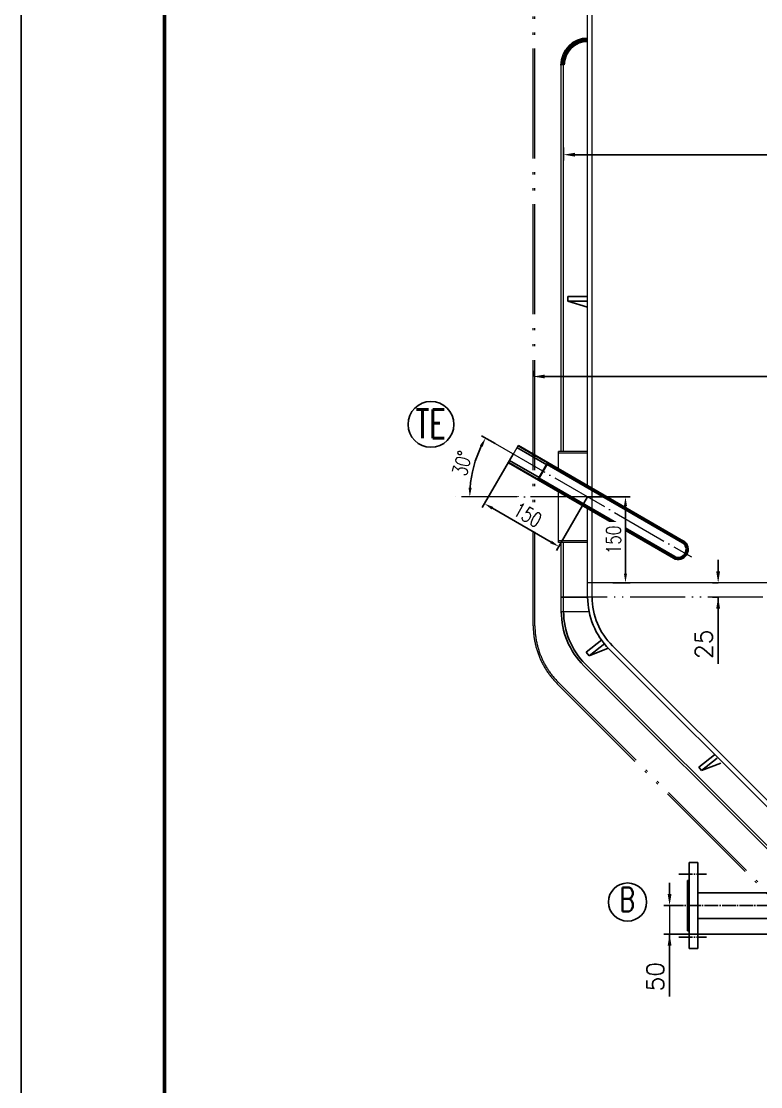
# Model space of a CAD drawing. Extents: x -5195 to 745, y -4429 to 3981.
# Drawn here: x -5195 to -3904, y -1141 to 719 of the extents above; entities that cross this region are included whole.
import ezdxf

# ---------------------------------------------------------------- set-up
doc = ezdxf.new("R2010")
doc.units = 0
doc.header["$MEASUREMENT"] = 0
for name, pattern in [('ACAD_ISO04W100', [30.5, 24, -3, 0.5, -3]), ('ACAD_ISO05W100', [34, 24, -3, 0.5, -3, 0.5, -3]), ('DASH10', [12, 10, -1, 0, -1]), ('DIVIDEX2', [2.5, 1, -0.5, 0, -0.5, 0, -0.5])]:
    doc.linetypes.add(name, pattern=pattern)
doc.layers.get('DEFPOINTS').update_dxf_attribs({"linetype": 'CONTINUOUS'})
for name, color, linetype, lineweight in [('1', 7, 'CONTINUOUS', 40), ('中心线', 3, 'DASH10', 18), ('双点划线', 5, 'DIVIDEX2', 18), ('标注，文字', 5, 'CONTINUOUS', 18), ('细实线', 5, 'CONTINUOUS', 18), ('轮廓线', 7, 'CONTINUOUS', 30)]:
    doc.layers.add(name, color=color, linetype=linetype, lineweight=lineweight)
for name, color, linetype in [('1中心线', 3, 'ACAD_ISO04W100'), ('3轮廓', 7, 'CONTINUOUS'), ('3轮廓、图框', 7, 'CONTINUOUS'), ('4文字标注', 5, 'CONTINUOUS')]:
    doc.layers.add(name, color=color, linetype=linetype)
doc.styles.add('CHINA', font='romans.shx', dxfattribs={"bigfont": 'china.shx'})
doc.styles.add('样式 2', font='ROMANS.shx', dxfattribs={"width": 0.75, "bigfont": 'hmhz.shx'})
doc.dimstyles.new('1-10', dxfattribs={"dimscale": 8, "dimtxt": 3.2, "dimasz": 2, "dimexe": 1, "dimexo": 0, "dimgap": 1, "dimtad": 1, "dimdec": 0, "dimzin": 11, "dimdsep": 46, "dimtxsty": '样式 2', "dimcen": 0, "dimclrd": 256, "dimclre": 256, "dimclrt": 256, "dimadec": 0, "dimazin": 0, "dimtfac": 0.7, "dimtdec": 0, "dimtmove": 0, "dimatfit": 0, "dimfxl": 1, "dimtfill": 1, "dimtfillclr": 256, "dimtolj": 1, "dimtzin": 11, "dimarcsym": 0})
doc.dimstyles.new('ISO-25', dxfattribs={"dimscale": 20, "dimtxt": 3, "dimasz": 2.5, "dimexe": 1.25, "dimexo": 0.625, "dimgap": 1, "dimtad": 1, "dimdec": 0, "dimdsep": 46, "dimtxsty": '样式 2', "dimcen": 2.5, "dimclrd": 256, "dimclre": 256, "dimclrt": 256, "dimadec": 0, "dimazin": 0, "dimtfac": 1, "dimtdec": 0, "dimtmove": 0, "dimatfit": 3, "dimfxl": 1, "dimlwd": -1, "dimlwe": -1, "dimarcsym": 0})
doc.dimstyles.new('普通15CC', dxfattribs={"dimscale": 10, "dimtxt": 3, "dimasz": 2, "dimexe": 1, "dimexo": 0, "dimgap": 1, "dimtad": 1, "dimdec": 0, "dimzin": 11, "dimdsep": 46, "dimtxsty": 'CHINA', "dimcen": 0, "dimclrd": 5, "dimclre": 5, "dimclrt": 5, "dimadec": 0, "dimazin": 0, "dimtfac": 0.7, "dimtdec": 4, "dimtofl": 0, "dimtmove": 0, "dimatfit": 0, "dimfxl": 1, "dimtolj": 1, "dimtzin": 11, "dimarcsym": 0})

# ---------------------------------------------------------------- blocks, each defined once
blk = doc.blocks.new('*D22')
at = {"layer": '4文字标注'}
for p, q in [((-4459.1, 823.8), (-4459.1, 773)), ((-4434.1, 785.5), (-3989.8, 785.5))]:
    blk.add_line(p, q, dxfattribs=at)
blk.add_solid([(-4434.1, 789.7), (-4434.1, 781.3), (-4459.1, 785.5)], dxfattribs=at)
at = {"layer": 'DEFPOINTS', "color": 0}
for p in [(-4459.1, 830), (-4010.9, 642)]:
    blk.add_point(p, dxfattribs=at)
at = {"layer": '4文字标注', "insert": (-4049.6, 810.5), "char_height": 30, "attachment_point": 5, "style": '样式 2', "bg_fill": 3, "box_fill_scale": 1.25, "bg_fill_color": 256, "bg_fill_true_color": 13158600, "bg_fill_transparency": 0}
blk.add_mtext('%%C1720', dxfattribs=at)
at = {"layer": 'DEFPOINTS', "color": 0}
blk.add_point((-4010.9, 785.5), dxfattribs=at)
blk = doc.blocks.new('_None')
blk = doc.blocks.new('*D39')
at = {"layer": '3轮廓、图框', "color": 5, "lineweight": -2}
for p, q in [((-4301.1, 98.7), (-4301.1, 108.7)), ((-2915.1, 98.7), (-4281.1, 98.7)), ((-2895.1, 98.7), (-2895.1, 108.7))]:
    blk.add_line(p, q, dxfattribs=at)
at = {"layer": '3轮廓、图框', "color": 5}
for points in [[(-4281.1, 102), (-4281.1, 95.4), (-4301.1, 98.7)], [(-2915.1, 95.4), (-2915.1, 102), (-2895.1, 98.7)]]:
    blk.add_solid(points, dxfattribs=at)
at = {"layer": 'DEFPOINTS', "color": 0}
for p in [(-4301.1, 98.7), (-4301.1, 98.7), (-2895.1, 98.7)]:
    blk.add_point(p, dxfattribs=at)
at = {"layer": '3轮廓、图框', "color": 5, "insert": (-3392.7, 123.7), "char_height": 30, "attachment_point": 5, "style": 'CHINA'}
blk.add_mtext('\\A1;{\\fISOCPEUR|b0|i0|c134|p0;%%c}1404x2', dxfattribs=at)
blk = doc.blocks.new('*D40')
at = {"layer": '3轮廓、图框', "color": 5, "lineweight": -2}
for p, q in [((-4248.1, 498.6), (-4248.1, 476)), ((-4228.1, 486), (-2968.1, 486)), ((-2948.1, 498.6), (-2948.1, 476))]:
    blk.add_line(p, q, dxfattribs=at)
at = {"layer": '3轮廓、图框', "color": 5}
for points in [[(-4228.1, 489.4), (-4228.1, 482.7), (-4248.1, 486)], [(-2968.1, 482.7), (-2968.1, 489.4), (-2948.1, 486)]]:
    blk.add_solid(points, dxfattribs=at)
at = {"layer": 'DEFPOINTS', "color": 0}
for p in [(-4248.1, 498.6), (-2948.1, 498.6), (-2948.1, 486)]:
    blk.add_point(p, dxfattribs=at)
at = {"layer": '3轮廓、图框', "color": 5, "insert": (-3257.5, 511), "char_height": 30, "attachment_point": 5, "style": 'CHINA'}
blk.add_mtext('\\A1;{\\fISOCPEUR|b0|i0|c0|p22;%%c}1300', dxfattribs=at)
blk = doc.blocks.new('*D48')
at = {"layer": '3轮廓、图框', "color": 5, "lineweight": -2}
for p, q in [((-3978.3, -241.6), (-3978.3, -221.6)), ((-3978.3, -261.6), (-3988.3, -261.6)), ((-3978.3, -286.6), (-3988.3, -286.6)), ((-3978.3, -286.6), (-3978.3, -403.1)), ((-3978.3, -306.6), (-3978.3, -326.6))]:
    blk.add_line(p, q, dxfattribs=at)
at = {"layer": '3轮廓、图框', "color": 5}
for points in [[(-3981.7, -241.6), (-3975, -241.6), (-3978.3, -261.6)], [(-3975, -306.6), (-3981.7, -306.6), (-3978.3, -286.6)]]:
    blk.add_solid(points, dxfattribs=at)
at = {"layer": 'DEFPOINTS', "color": 0}
for p in [(-3978.3, -261.6), (-3978.3, -286.6), (-3978.3, -286.6)]:
    blk.add_point(p, dxfattribs=at)
at = {"layer": '3轮廓、图框', "color": 5, "insert": (-4003.3, -368.8), "char_height": 30, "attachment_point": 5, "rotation": 90, "style": 'CHINA'}
blk.add_mtext('\\A1;25', dxfattribs=at)
blk = doc.blocks.new('*D49')
at = {"layer": '3轮廓、图框', "color": 5, "lineweight": -2}
for p, q in [((-4063.1, -805.1), (-4063.1, -785.1)), ((-4063.1, -825.1), (-4073.1, -825.1)), ((-3744.1, -875.1), (-4073.1, -875.1)), ((-4063.1, -875.1), (-4063.1, -983.7)), ((-4063.1, -895.1), (-4063.1, -915.1))]:
    blk.add_line(p, q, dxfattribs=at)
at = {"layer": '3轮廓、图框', "color": 5}
for points in [[(-4066.4, -805.1), (-4059.8, -805.1), (-4063.1, -825.1)], [(-4059.8, -895.1), (-4066.4, -895.1), (-4063.1, -875.1)]]:
    blk.add_solid(points, dxfattribs=at)
at = {"layer": 'DEFPOINTS', "color": 0}
for p in [(-4063.1, -825.1), (-4063.1, -875.1), (-3744.1, -875.1)]:
    blk.add_point(p, dxfattribs=at)
at = {"layer": '3轮廓、图框', "color": 5, "insert": (-4088.1, -949.4), "char_height": 30, "attachment_point": 5, "rotation": 90, "style": 'CHINA'}
blk.add_mtext('\\A1;50', dxfattribs=at)
blk = doc.blocks.new('管口符号')
at = {"layer": '4文字标注'}
blk.add_circle((-1249.14, -514.69), 4, dxfattribs=at)
at = {"layer": '4文字标注', "style": '样式 2', "width": 0.7}
for tag, p, height in [('A', (-1250.76, -516.64), 5), ('1', (-1247.74, -516.63), 2)]:
    blk.add_attdef(tag, p, '', height=height, dxfattribs=at)
blk = doc.blocks.new('*D59')
at = {"layer": '3轮廓、图框', "color": 5, "lineweight": -2}
blk.add_arc((-3598.1, -936.3), 206.5, 50.5513, 129.4487, dxfattribs=at)
at = {"layer": '3轮廓、图框', "color": 5}
for points in [[(-3731.6, -774.4), (-3727.1, -779.3), (-3744.1, -790.3)], [(-3469.2, -779.3), (-3464.7, -774.4), (-3452.1, -790.3)]]:
    blk.add_solid(points, dxfattribs=at)
at = {"layer": 'DEFPOINTS', "color": 0}
for p in [(-4163, -371.4), (-3033.3, -371.4), (-3651.6, -736.8), (-3620.6, -913.8), (-3575.6, -913.8)]:
    blk.add_point(p, dxfattribs=at)
at = {"layer": '3轮廓、图框', "color": 5, "insert": (-3591.8, -704.9), "char_height": 30, "attachment_point": 5, "rotation": 358.4368, "style": 'CHINA'}
blk.add_mtext('\\A1;90%%d', dxfattribs=at)
blk = doc.blocks.new('*D62')
at = {"layer": 'DEFPOINTS', "color": 0}
for p in [(-4336, -36.6), (-4206.1, -111.6), (-4386.1, -123.3)]:
    blk.add_point(p, dxfattribs=at)
at = {"layer": '细实线', "lineweight": -2}
for p, q in [((-4336, -36.6), (-4390.1, -130.2)), ((-4206.1, -111.6), (-4260.2, -205.2)), ((-4270, -190.3), (-4372.2, -131.3))]:
    blk.add_line(p, q, dxfattribs=at)
at = {"layer": '细实线'}
for points in [[(-4370.9, -129), (-4373.6, -133.6), (-4386.1, -123.3)], [(-4271.4, -192.6), (-4268.7, -188), (-4256.2, -198.3)]]:
    blk.add_solid(points, dxfattribs=at)
at = {"layer": '细实线', "insert": (-4310.7, -142.8), "char_height": 25.6, "attachment_point": 5, "rotation": 330, "style": '样式 2', "bg_fill": 3, "box_fill_scale": 1.25, "bg_fill_color": 256, "bg_fill_true_color": 13158600, "bg_fill_transparency": 0}
blk.add_mtext('\\A1;150', dxfattribs=at)
blk = doc.blocks.new('*D63')
at = {"layer": 'DEFPOINTS', "color": 0}
for p in [(-4367.5, -18.4), (-4442.5, -111.6), (-4206.1, -111.6), (-4024.7, -216.3)]:
    blk.add_point(p, dxfattribs=at)
at = {"layer": '细实线', "lineweight": -2}
blk.add_line((-4367.5, -18.4), (-4391.2, -4.7), dxfattribs=at)
blk.add_arc((-4206.1, -111.6), 205.8, 154.4564, 175.5436, dxfattribs=at)
at = {"layer": '细实线'}
for points in [[(-4389.4, -24.1), (-4394.1, -21.6), (-4384.3, -8.7)], [(-4413.9, -95.5), (-4408.6, -95.7), (-4411.9, -111.6)]]:
    blk.add_solid(points, dxfattribs=at)
at = {"layer": '细实线', "insert": (-4425, -52.9), "char_height": 25.6, "attachment_point": 5, "rotation": 75, "style": '样式 2', "bg_fill": 3, "box_fill_scale": 1.25, "bg_fill_color": 256, "bg_fill_true_color": 13158600, "bg_fill_transparency": 0}
blk.add_mtext('\\A1;30%%d', dxfattribs=at)
at = {"layer": 'DEFPOINTS', "color": 0}
blk.add_point((-4399.5, -41.2), dxfattribs=at)
blk = doc.blocks.new('*D64')
at = {"layer": 'DEFPOINTS', "color": 0}
for p in [(-4206.1, -111.6), (-4162, -261.6), (-4140.1, -261.6)]:
    blk.add_point(p, dxfattribs=at)
at = {"layer": '细实线', "lineweight": -2}
for p, q in [((-4206.1, -111.6), (-4132.1, -111.6)), ((-4140.1, -127.6), (-4140.1, -245.6)), ((-4162, -261.6), (-4132.1, -261.6))]:
    blk.add_line(p, q, dxfattribs=at)
at = {"layer": '细实线'}
for points in [[(-4137.4, -127.6), (-4142.8, -127.6), (-4140.1, -111.6)], [(-4142.8, -245.6), (-4137.4, -245.6), (-4140.1, -261.6)]]:
    blk.add_solid(points, dxfattribs=at)
at = {"layer": '细实线', "insert": (-4160.9, -186.6), "char_height": 25.6, "attachment_point": 5, "rotation": 90, "style": '样式 2', "bg_fill": 3, "box_fill_scale": 1.25, "bg_fill_color": 256, "bg_fill_true_color": 13158600, "bg_fill_transparency": 0}
blk.add_mtext('\\A1;150', dxfattribs=at)

msp = doc.modelspace()

# ---------------------------------------------------------------- linework, layer by layer
at = {"layer": '1中心线'}
for p, q in [((-4046.85845, -770.10138), (-3998.85845, -770.10138)), ((-4063.09339, -825.10138), (-3788.44931, -825.10138)), ((-4046.85845, -880.10138), (-3998.85845, -880.10138))]:
    msp.add_line(p, q, dxfattribs=at)
at = {"layer": '3轮廓'}
for p, q in [((-4028.85845, -900.10138), (-4028.85845, -750.10138)), ((-4028.85845, -750.10138), (-4013.85845, -750.10138)), ((-4013.85845, -750.10138), (-4013.85845, -900.10138)), ((-4031.85845, -869.10138), (-4031.85845, -781.10138)), ((-4031.85845, -781.10138), (-4028.85845, -781.10138)), ((-4013.85845, -802.60138), (-3810.94931, -802.60138)), ((-3765.94931, -847.60138), (-4013.85845, -847.60138)), ((-4028.85845, -869.10138), (-4031.85845, -869.10138)), ((-4013.85845, -900.10138), (-4028.85845, -900.10138))]:
    msp.add_line(p, q, dxfattribs=at)
msp.add_lwpolyline([(645.38295, 3881.18614, 6, 6, 0), (645.38295, -4328.81386, 6, 6, 0), (-4944.61705, -4328.81386, 6, 6, 0), (-4944.61705, 3881.18614, 6, 6, 0), (645.38295, 3881.18614, 6, 6, 0), (645.38295, -4328.81386, 0, 0, 0)], format="xyseb", dxfattribs=at)
at = {"layer": '3轮廓、图框'}
for p, q in [((-4206.12088, 238.41796), (-4240.85517, 238.41796)), ((-4240.85517, 230.41796), (-4240.85517, 238.41796)), ((-4206.12088, 230.41796), (-4240.85517, 230.41796)), ((-4240.85517, 230.41796), (-4206.48478, 219.93028)), ((-4206.12088, -286.58204), (-4252.12088, -286.58204)), ((-4181.35889, -361.19558), (-4208.58008, -382.77051)), ((-4176.38975, -367.46517), (-4203.61094, -389.0401)), ((-4162.9737, -371.43486), (-3620.62088, -913.78767)), ((-4203.61094, -389.0401), (-4208.58008, -382.77051)), ((-4203.61094, -389.0401), (-4170.1606, -375.91038)), ((-4168.63055, -377.09171), (-3620.62088, -925.10138)), ((-4212.87319, -406.33435), (-3816.60616, -802.60138)), ((-4210.04476, -403.50592), (-3742.44931, -871.10138)), ((-3984.85958, -561.60307), (-4012.08078, -583.178)), ((-3979.89045, -567.87265), (-4007.11164, -589.44758)), ((-4007.11164, -589.44758), (-3973.6613, -576.31786)), ((-4007.11164, -589.44758), (-4012.08078, -583.178))]:
    msp.add_line(p, q, dxfattribs=at)
for centre, radius in [((-4078.12088, -286.58204), 128), ((-4078.12088, -286.58204), 120), ((-4118.12088, -311.58204), 134), ((-4118.12088, -311.58204), 130)]:
    msp.add_arc(centre, radius, 180, 225, dxfattribs=at)
at = {"layer": '4文字标注'}
for p, q in [((-4329.52469, -25.32371), (-4277.56317, -55.32371)), ((-4342.52469, -47.84037), (-4290.56317, -77.84037))]:
    msp.add_line(p, q, dxfattribs=at)
msp.add_lwpolyline([(745.38295, -4428.81386), (745.38295, 3981.18614), (-5194.61705, 3981.18614), (-5194.61705, -4428.81386)], close=True, dxfattribs=at)
at = {"layer": '中心线', "color": 3, "ltscale": 10}
for p, q in [((-4367.49963, -18.40998), (-4024.70213, -216.32421)), ((-4206.12088, -111.58204), (-4442.48613, -111.58204))]:
    msp.add_line(p, q, dxfattribs=at)
at = {"layer": '双点划线', "color": 6, "linetype": 'ACAD_ISO05W100', "ltscale": 4}
for p, q in [((-3628.12088, -286.58204), (-4206.12088, -286.58204)), ((-4252.12088, -311.58204), (-4204.13946, -311.58204))]:
    msp.add_line(p, q, dxfattribs=at)
at = {"layer": '双点划线', "color": 6, "linetype": 'ACAD_ISO05W100', "ltscale": 8}
for p, q in [((-4259.23715, -437.69831), (-3791.83409, -905.10138)), ((-4257.11583, -435.57699), (-3790.59144, -902.10138))]:
    msp.add_line(p, q, dxfattribs=at)
for radius in [143, 140]:
    msp.add_arc((-4158.12088, -336.58204), radius, 180, 225, dxfattribs=at)
at = {"layer": '标注，文字'}
msp.add_line((-4063.09339, -825.10138), (-4063.09339, -875.10138), dxfattribs=at)
at = {"layer": '细实线', "color": 0}
for p, q in [((-4252.12088, -311.58204), (-4252.12088, -191.08204)), ((-4248.12088, -311.58204), (-4248.12088, -191.08204)), ((-3628.12088, -261.58204), (-4206.12088, -261.58204))]:
    msp.add_line(p, q, dxfattribs=at)
at = {"layer": '轮廓线'}
for p, q in [((-4327.52469, -21.85961), (-4039.20403, -188.68529)), ((-4344.52469, -51.30447), (-4292.56317, -81.30447)), ((-4344.52469, -51.30447), (-4056.29639, -218.07644)), ((-4277.06317, -54.45769), (-4040.79639, -191.22965)), ((-4291.06317, -78.7064), (-4054.79639, -215.47836))]:
    msp.add_line(p, q, dxfattribs=at)
for radius in [17, 14]:
    msp.add_arc((-4047.79639, -203.35401), radius, 240, 60, dxfattribs=at)

# ---------------------------------------------------------------- block references
at = {"layer": '4文字标注', "xscale": 8.333333324999993, "yscale": 8.333333324999993, "zscale": 8.333333324999993}
msp.add_blockref('管口符号', (6272.97546, 3470.09902), dxfattribs=at).add_auto_attribs({'A': 'B'})

# ---------------------------------------------------------------- dimensions: what is measured, and where the dimension line sits
at = {"layer": '3轮廓、图框'}
for base, p1, p2, text, picture, middle in [((-2948.12088, 486.04735), (-4248.12088, 498.62422), (-2948.12088, 498.62422), '{\\fISOCPEUR|b0|i0|c0|p22;%%c}<>', '*D40', (-3257.48425, 486.04735)), ((-4301.12088, 98.69573), (-2895.12088, 98.69573), (-4301.12088, 98.69573), '{\\fISOCPEUR|b0|i0|c134|p0;%%c}1404x2', '*D39', (-3392.73178, 98.69573))]:
    dim = msp.add_linear_dim(base=base, p1=p1, p2=p2, text=text, dimstyle='普通15CC', dxfattribs=at)
    dim.commit()
    dim.dimension.update_dxf_attribs({"geometry": picture, "text_midpoint": middle, "dimtype": 160})
for base, p1, p2, picture, middle in [((-3978.33374, -286.58204), (-3978.33374, -261.58204), (-3978.33374, -286.58204), '*D48', (-3978.33374, -368.77451)), ((-4063.09339, -875.10138), (-4063.09339, -825.10138), (-3744.10616, -875.10138), '*D49', (-4063.09339, -949.38709))]:
    dim = msp.add_linear_dim(base=base, p1=p1, p2=p2, angle=90, dimstyle='普通15CC', dxfattribs=at)
    dim.commit()
    dim.dimension.update_dxf_attribs({"geometry": picture, "text_midpoint": middle, "dimtype": 160})
dim = msp.add_angular_dim_2l(base=(-3651.56753, -736.82206), line1=((-4162.9737, -371.43486), (-3620.62088, -913.78767)), line2=((-3033.26807, -371.43486), (-3575.62088, -913.78767)), dimstyle='普通15CC', dxfattribs=at)
dim.commit()
dim.dimension.update_dxf_attribs({"geometry": '*D59', "text_midpoint": (-3592.48772, -729.86252), "dimtype": 162})

# ---------------------------------------------------------------- next in the draw order: dimensions: what is measured, and where the dimension line sits
at = {"layer": '4文字标注'}
dim = msp.add_linear_dim(base=(-4010.85717, 785.48906), p1=(-4459.12088, 830.02085), p2=(-4010.85717, 642.02779), text='%%C1720', dimstyle='ISO-25', override={"dimscale": 10, "dimblk2": 'None', "dimsah": 1, "dimse2": 1, "dimsd2": 1, "dimfxl": 1.25, "dimtfill": 1, "dimarcsym": 2}, dxfattribs=at)
dim.commit()
dim.dimension.update_dxf_attribs({"geometry": '*D22', "text_midpoint": (-4049.5831, 785.48906), "dimtype": 160})

# ---------------------------------------------------------------- next in the draw order: linework, layer by layer
at = {"layer": '1'}
for radius in [46, 42]:
    msp.add_arc((-4206.12088, 642.41796), radius, 90, 180, dxfattribs=at)
at = {"layer": '双点划线', "color": 6, "linetype": 'ACAD_ISO05W100', "ltscale": 8}
for p, q in [((-4301.12088, -336.58204), (-4301.12088, 1208.56968)), ((-4298.12088, -336.58204), (-4298.12088, 1206.83763))]:
    msp.add_line(p, q, dxfattribs=at)

# ---------------------------------------------------------------- next in the draw order: dimensions: what is measured, and where the dimension line sits
at = {"layer": '细实线', "color": 0}
dim = msp.add_aligned_dim(p1=(-4206.12088, -111.58204), p2=(-4336.02469, -36.58204), distance=100.11462, dimstyle='1-10', dxfattribs=at)
dim.commit()
dim.dimension.update_dxf_attribs({"geometry": '*D62', "text_midpoint": (-4310.7301, -142.77052)})

# ---------------------------------------------------------------- next in the draw order: linework, layer by layer
at = {"layer": '4文字标注'}
msp.add_line((-4291.06317, -78.7064), (-4292.59401, -81.35212), dxfattribs=at)
at = {"layer": '细实线', "color": 0}
msp.add_line((-4327.52469, -21.85961), (-4344.5525, -51.28839), dxfattribs=at)
at = {"layer": '轮廓线'}
msp.add_line((-4292.59401, -81.35212), (-4275.56621, -51.92339), dxfattribs=at)

# ---------------------------------------------------------------- next in the draw order: dimensions: what is measured, and where the dimension line sits
at = {"layer": '细实线', "color": 0}
dim = msp.add_angular_dim_2l(base=(-4399.47623, -41.20645), line1=((-4367.49963, -18.40998), (-4024.70213, -216.32421)), line2=((-4206.12088, -111.58204), (-4442.48613, -111.58204)), dimstyle='1-10', dxfattribs=at)
dim.commit()
dim.dimension.update_dxf_attribs({"geometry": '*D63', "text_midpoint": (-4424.96535, -52.94284)})

# ---------------------------------------------------------------- next in the draw order: linework, layer by layer
for p, q in [((-4206.12088, -92.10526), (-4206.12088, 1263.41796)), ((-4252.12088, -32.08204), (-4252.12088, 642.41796)), ((-4248.12088, -32.08204), (-4248.12088, 642.41796)), ((-4206.12088, -32.08204), (-4256.85855, -32.08204)), ((-4256.85855, -62.74786), (-4256.85855, -32.08204)), ((-4206.12088, -35.08204), (-4256.85855, -35.08204)), ((-4256.85855, -191.08204), (-4256.85855, -102.02904)), ((-4206.12088, -188.08204), (-4256.85855, -188.08204)), ((-4206.12088, -191.08204), (-4256.85855, -191.08204))]:
    msp.add_line(p, q, dxfattribs=at)

# ---------------------------------------------------------------- next in the draw order: block references
at = {"layer": '4文字标注'}
ref = msp.add_blockref('管口符号', (8011.74253, 5162.00842), dxfattribs=dict(at, xscale=10, yscale=10, zscale=10))
ref.add_attrib('A', 'TE', (-4506.27674, -8.66904), dxfattribs={"height": 50, "style": '样式 2', "width": 0.7})

# ---------------------------------------------------------------- next in the draw order: dimensions: what is measured, and where the dimension line sits
at = {"layer": '细实线', "color": 0}
dim = msp.add_linear_dim(base=(-4140.10545, -261.58204), p1=(-4206.12088, -111.58204), p2=(-4161.97859, -261.58204), angle=90, dimstyle='1-10', dxfattribs=at)
dim.commit()
dim.dimension.update_dxf_attribs({"geometry": '*D64', "text_midpoint": (-4160.90545, -186.58204)})

# ---------------------------------------------------------------- next in the draw order: linework, layer by layer
for p, q in [((-4198.12088, -286.58204), (-4198.12088, 1263.41796)), ((-4206.12088, -286.58204), (-4206.12088, -131.38639))]:
    msp.add_line(p, q, dxfattribs=at)

doc.saveas('drawing.dxf')
